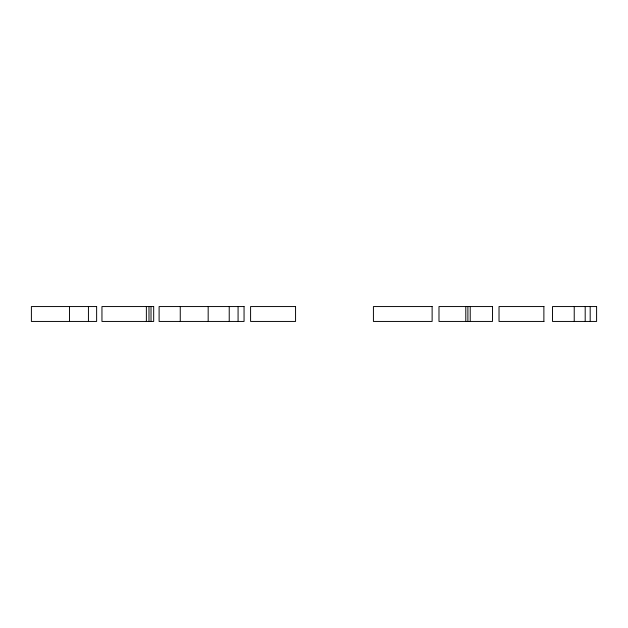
<?xml version="1.0" encoding="UTF-8"?>
<svg xmlns="http://www.w3.org/2000/svg" width="628" height="628" viewBox="0 0 628 628"><rect width="100%" height="100%" fill="white"/><g stroke="black" fill="none" stroke-linecap="round" stroke-linejoin="round"><path stroke-width="0.94" d="M543.989 306.558L499.025 306.558L499.025 321.442L543.989 321.442M590.187 306.558L590.187 321.442M585.194 306.558L585.194 321.442M574.228 306.558L574.228 321.442M543.879 306.558L543.879 321.442M470.223 306.558L470.223 321.442M467.899 306.558L467.899 321.442M465.795 306.558L465.795 321.442M238.075 306.558L238.075 321.442M229.228 306.558L229.228 321.442M208.174 306.558L208.174 321.442M180.26 306.558L180.26 321.442M151.018 306.558L151.018 321.442M148.985 306.558L148.985 321.442M146.371 306.558L146.371 321.442M88.438 306.558L88.438 321.442M69.504 306.558L69.504 321.442M96.633 306.558L31.4 306.558L31.4 321.442L96.633 321.442L96.633 306.558M153.679 306.558L101.956 306.558L101.956 321.442L153.679 321.442L153.679 306.558M244.056 306.558L159.104 306.558L159.104 321.442L244.056 321.442L244.056 306.558M295.56 306.558L250.588 306.558L250.588 321.442L295.56 321.442L295.56 306.558M432.127 306.558L373.425 306.558L373.425 321.442L432.127 321.442L432.127 306.558M492.485 306.558L438.988 306.558L438.988 321.442L492.485 321.442L492.485 306.558M596.6 306.558L552.514 306.558L552.514 321.442L596.6 321.442L596.6 306.558"/></g></svg>
